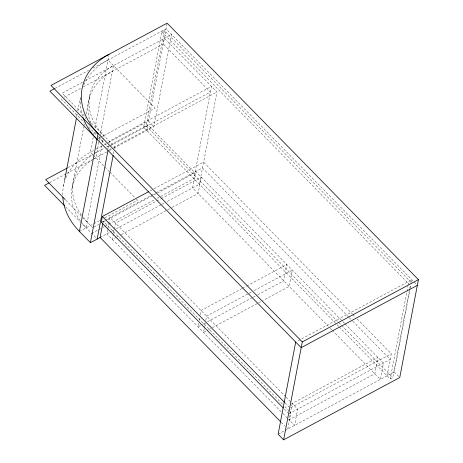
<?xml version="1.0" encoding="UTF-8"?>
<svg xmlns="http://www.w3.org/2000/svg" width="463" height="463" viewBox="0 0 463 463"><rect width="100%" height="100%" fill="white"/><g stroke="black" fill="none" stroke-linecap="round" stroke-linejoin="round"><path stroke-width="0.35" stroke-dasharray="2.31 1.74" d="M63.472 186.132L64.415 181.172M76.731 116.63L77.269 113.794M77.813 110.952L80.383 97.479M72.106 187.787L83.739 126.793M83.878 126.081L84.555 122.539M85.227 118.991L85.499 117.573M86.176 114.025L89.695 95.586M93.213 137.32L90.372 152.211A75.365 56.532 10.8 0 0 66.047 177.624M93.752 134.484L94.296 131.642M94.973 128.101L108.805 55.566M98.845 142.222L95.87 157.825A66.574 49.935 10.8 0 0 94.377 158.653M98.978 141.51L99.927 136.544M100.06 135.838L113.458 65.624A66.574 49.935 10.8 0 0 103.781 135.618L103.104 139.166M101.889 145.55L86.193 227.819A66.574 49.935 10.8 0 1 82.009 223.079M102.427 142.708L102.971 139.872M107.792 149.028L108.435 145.671M108.915 143.131L109.28 141.227L211.487 86.407L193.899 178.608L159.619 196.995M113.423 153.93L113.967 151.094M114.506 148.258L114.778 146.84L89.729 121.277M102.936 222.581L103.208 221.164L282.806 404.465M107.682 229.59L106.866 233.85L282.424 413.019M107.815 228.884L108.626 224.624M108.764 223.918L109.98 217.529L285.538 396.704M113.447 233.786L112.364 239.458L116.178 237.415M113.585 233.074L115.478 223.143L156.129 201.336M338.69 326.386L143.634 127.308L161.847 31.843L164.365 30.494L410.959 282.175L408.441 283.524L408.042 285.642M143.634 127.308L146.152 125.959L164.365 30.494M108.678 142.396L148.444 121.063L167.12 23.15M146.777 130.514L147.865 124.802L194.987 172.896L158.167 192.649M83.288 86.928L163.277 44.026L164.365 38.313L216.985 92.015L199.397 184.216L166.385 201.926M113.765 148.224L153.936 126.677L171.53 34.47L85.649 80.539M198.644 323.278L197.967 326.826L202.412 324.441M199.183 320.442L199.727 317.601M200.271 314.765L201.081 310.505L241.732 288.704M204.142 328.892L203.465 332.434L207.91 330.05M204.276 328.18L205.225 323.215M205.763 320.373L206.579 316.119L251.675 291.927M287.789 429.051L290.903 412.73L289.89 411.694M387.091 375.782L391.293 353.749L355.879 317.606M339.194 326.901L390.234 378.989L406.827 292.008M406.96 291.302L407.903 286.354M390.234 378.989L392.751 377.64L409.61 289.242M409.743 288.536L410.421 285M285.092 430.497L394.256 371.939L410.085 288.958M410.218 288.252L410.762 285.411M411.3 282.575L411.844 279.739L296.968 341.358M54.964 88.439L88.601 70.393M93.046 68.009L166.032 28.862L417.337 285.347M82.472 82.24L62.158 93.138L85.221 116.67M64.247 97.143L80.747 88.294M97.01 139.253L155.082 108.105L107.96 60.011A75.365 56.532 10.8 0 0 83.855 84.908M93.526 150.521L90.372 152.211L104.406 166.535M96.049 149.167L103.625 145.104M104.256 144.763L108.047 142.731M67.882 167.71L93.271 154.086M93.908 153.751L104.065 148.299M106.502 146.991L108.51 145.914M110.958 144.601L147.865 124.802M109.459 146.262L108.192 146.939L98.168 136.707M110.096 145.92L210.399 92.12L163.277 44.026M109.233 149.815L111.079 148.82M113.545 147.5L216.985 92.015M49.651 182.613L66.157 173.764M66.788 173.422L93.451 159.122M94.087 158.78L107.323 151.679M109.32 150.608L113.134 148.565M150.11 190.878L153.299 189.17M153.936 188.829L203.598 162.189L352.337 313.995M79.422 231.454L93.306 224.005M93.937 223.664L99.62 220.619M104.667 217.911L137.488 200.305L135.485 198.257M101.27 222.205L155.389 193.175M156.025 192.834L202.51 167.901L348.72 317.12M94.053 227.038L99.128 224.312M102.936 222.269L106.745 220.226M107.381 219.884L155.626 194.009M91.691 233.433L98.04 230.024M98.677 229.683L100.581 228.664M103.116 227.298L104.389 226.621M105.02 226.28L108.197 224.578M108.834 224.237L154.538 199.721M157.079 198.355L158.983 197.336M156.766 200.994L160.58 198.951M161.211 198.61L201.231 177.144L198.118 193.465L172.074 207.43M100.095 237.484L111.317 231.465M111.791 231.211L115.762 229.081M116.236 228.826L161.303 204.652M161.94 204.31L165.939 202.163M116.809 237.073L120.623 235.03M121.26 234.689L166.993 210.156M167.629 209.82L171.437 207.771M242.369 288.362L246.177 286.313M246.814 285.978L286.834 264.512L283.721 280.827L257.677 294.798M254.216 290.561L292.332 270.12L289.219 286.441L263.175 300.412M203.049 324.1L204.953 323.076M207.493 321.716L252.595 297.524M253.232 297.182L257.04 295.139M208.547 329.714L211.724 328.007M212.355 327.665L258.094 303.138M258.724 302.796L262.538 300.747M290.695 407.712L391.293 353.749M288.964 413.766L390.205 359.462L352.765 321.253M278.113 434.242L284.456 430.833M161.847 31.843L408.441 283.524M352.847 314.51L355.376 317.091M349.224 317.641L352.262 320.737M148.444 121.063L153.936 126.677M394.256 371.939L398.753 376.529M344.472 323.336L195.733 171.536L192.62 187.851L328.209 326.236M344.981 323.857L383.428 363.096L380.314 379.417L332.255 330.362M146.152 125.959L341.208 325.032M341.711 325.547L392.751 377.64M330.229 328.296L331.745 329.847M61.07 98.851L84.127 122.382M88.641 126.989L97.664 136.197M104.91 167.05L109.418 171.651M109.922 172.167L134.982 197.747M286.041 397.219L291.1 402.382M291.609 402.897L297.68 409.095L294.566 425.416L288.495 419.218M285 402.891L289.045 407.023M284.832 406.531L289.387 411.179M284.415 409.118L287.957 412.736M282.928 413.54L287.986 418.702M65.711 200.091L92.779 227.721M281.215 422.337L285.26 426.464M65.624 206.828L97.189 239.041M62.713 194.992A75.365 56.532 10.8 0 1 64.536 181.82M82.617 116.259A75.365 56.532 10.8 0 1 80.452 98.33M80.313 220.834A66.574 49.935 10.8 0 1 91.969 160.111M87.281 222.107A66.574 49.935 10.8 0 1 83.45 217.813M81.407 215.121A66.574 49.935 10.8 0 1 93.063 154.399M95.465 152.94A66.574 49.935 10.8 0 1 96.958 152.113M102.693 141.331A66.574 49.935 10.8 0 1 98.156 136.145M96.489 133.888A66.574 49.935 10.8 0 1 95.557 132.511M90.667 122.979A66.574 49.935 10.8 0 1 112.364 71.331M292.182 403.481L289.068 419.802L374.822 373.803L377.93 357.488L292.182 403.481"/><path stroke-width="0.69" d="M64.554 180.46L76.459 118.048M100.361 237.34L90.412 242.676L79.422 231.454L98.098 133.541A75.365 56.532 10.8 0 1 109.048 54.298M90.412 242.676L108.001 150.475M97.189 239.041L113.151 155.348M148.837 191.56L102.358 216.493L101.27 222.205L283.402 408.088M102.798 223.293L100.095 237.484L280.705 421.816M295.701 342.035L278.113 434.242L283.611 439.85L399.748 377.553L418.43 279.64L167.12 23.15L50.976 85.447L302.287 341.937L283.611 439.85M54.327 88.78L49.888 91.159L301.199 347.649L417.337 285.347M67.245 168.052L45.663 179.627L65.214 199.582M49.014 182.954L44.57 185.339L64.623 205.804M302.287 341.937L418.43 279.64M102.358 216.493L284.49 402.376M79.422 231.454A75.365 56.532 10.8 0 1 62.812 197.238M97.01 139.253A75.365 56.532 10.8 0 1 82.993 117.371"/></g></svg>
